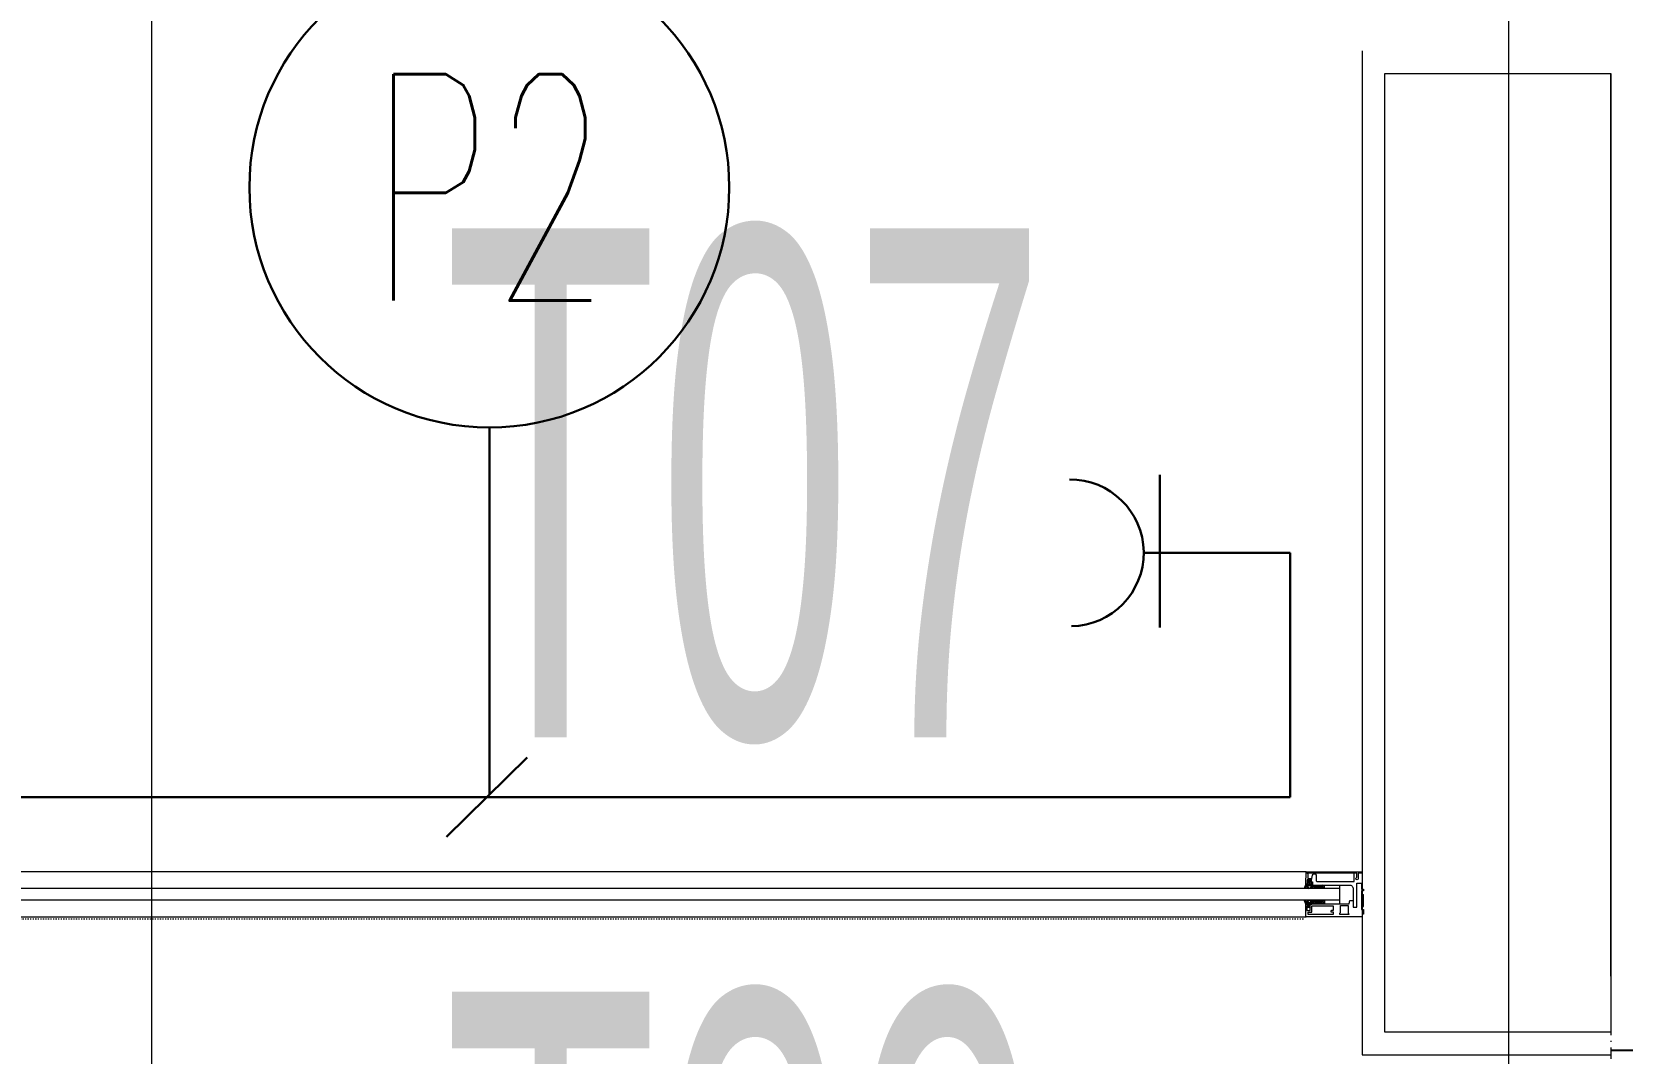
# Model space of a CAD drawing. Extents: x -9058 to 11890, y 0 to 6516.
# Drawn here: x 9715.4 to 9856.1, y 2309.3 to 2399.6 of the extents above; entities that cross this region are included whole.
import ezdxf
from ezdxf.enums import TextEntityAlignment as Align

# ---------------------------------------------------------------- set-up
doc = ezdxf.new("R2010")
doc.units = 0
doc.header["$MEASUREMENT"] = 0
for name, pattern in [('DASHDOT', [1, 0.5, -0.25, 0, -0.25]), ('DOT2', [0.125, 0, -0.125]), ('HIDDEN', [0.375, 0.25, -0.125])]:
    doc.linetypes.add(name, pattern=pattern)
doc.layers.get('0').update_dxf_attribs({"color": 9, "lineweight": 9})
for name, color, linetype, lineweight in [('00', 9, 'Continuous', 9), ('06D', 9, 'Continuous', 9), ('10', 9, 'Continuous', 9), ('14', 9, 'Continuous', 9), ('15', 9, 'Continuous', 9), ('20', 9, 'DOT2', 9), ('21_mahal200', 9, 'Continuous', 9), ('21_mahal200 @ 20', 9, 'Continuous', 9), ('24', 9, 'DASHDOT', 9), ('E-KABLO', 7, 'Continuous', 30), ('E-LINYE', 7, 'Continuous', 30), ('E-PRİZ', 7, 'Continuous', 30), ('E-YAZI', 7, 'Continuous', 30)]:
    doc.layers.add(name, color=color, linetype=linetype, lineweight=lineweight)
doc.styles.add('Arial', font='arial.ttf', dxfattribs={"height": 2.5})
doc.styles.add('E-YAZI', font='txttw.shx')
doc.styles.add('MuuM_TEXT-STANDART', font='ARIALN.TTF')
pattern_1 = [(225, (-4013.78252, -7279.21108), (-0.0883883476, 0.0883883476), []), (135, (-4013.78252, -7279.21108), (0.0883883476, 0.0883883476), [])]

# ---------------------------------------------------------------- blocks, each defined once
blk = doc.blocks.new('*U809')
at = {"layer": '10'}
h = blk.add_hatch(dxfattribs=at)
h.set_pattern_fill('NET', color=256, angle=315, style=0)
h.set_pattern_definition(pattern_1)
h.paths.add_polyline_path([(-2.88, 4.51), (-2.88, 4.57), (-2.99, 4.61), (-3.03, 4.61), (-3.03, 4.58), (-3.16, 4.58), (-3.16, 4.87), (-3.03, 4.87), (-3.03, 4.84), (-2.88, 4.88), (-2.89, 4.97), (-2.52, 5.14), (-2.52, 5.03), (-2.56, 5.03), (-2.75, 4.87, -0.2599), (-2.52, 4.79), (-2.52, 4.55, -0.382682)])
h.paths.add_polyline_path([(-2.76, 4.75), (-2.76, 4.56, 2.16717)], flags=16)
h = blk.add_hatch(dxfattribs=at)
h.set_pattern_fill('NET', color=256, angle=315, style=0)
h.set_pattern_definition([(225, (-4017.50971, -7287.43021), (-0.0883883476, 0.0883883476), []), (135, (-4017.50971, -7287.43021), (0.0883883476, 0.0883883476), [])])
h.paths.add_polyline_path([(-2.83, 3.34), (-2.52, 3.34), (-2.52, 4.38), (-2.83, 4.38)])
h = blk.add_hatch(dxfattribs=at)
h.set_pattern_fill('NET', color=256, angle=315, style=0)
h.set_pattern_definition(pattern_1)
h.paths.add_polyline_path([(-1.11, 4.51), (-1.11, 4.57), (-1.01, 4.61), (-0.96, 4.61), (-0.96, 4.58), (-0.84, 4.58), (-0.83, 4.87), (-0.96, 4.87), (-0.96, 4.84), (-1.11, 4.88), (-1.1, 4.97), (-1.48, 5.14), (-1.48, 5.03), (-1.43, 5.03), (-1.24, 4.87, 0.2599), (-1.48, 4.79), (-1.48, 4.55, 0.382682)])
h.paths.add_polyline_path([(-1.24, 4.75), (-1.24, 4.56, -2.16717)], flags=16)
h = blk.add_hatch(dxfattribs=at)
h.set_pattern_fill('NET', color=256, angle=315, style=0)
h.set_pattern_definition([(225, (-4017.50971, -7280.92107), (-0.0883883476, 0.0883883476), []), (135, (-4017.50971, -7280.92107), (0.0883883476, 0.0883883476), [])])
h.paths.add_polyline_path([(-1.48, 3.34), (-1.18, 3.34), (-1.18, 4.38), (-1.48, 4.38)])
h = blk.add_hatch(dxfattribs=at)
h.set_pattern_fill('NET', color=256, angle=315, style=0)
h.set_pattern_definition([(225, (-4038.56212, -7284.97416), (-0.0883883476, 0.0883883476), []), (135, (-4038.56212, -7284.97416), (0.0883883476, 0.0883883476), [])])
h.paths.add_polyline_path([(-3.08, -0.11), (-2.01, -0.11), (-2.01, 0.07), (-3.08, 0.07)])
at = {"layer": '06D'}
for points in [[(-3.99, 673.03), (-3.99, 4.95)], [(0.01, 673.03), (0.01, 4.96)]]:
    blk.add_lwpolyline(points, dxfattribs=at)
at = {"layer": '10'}
for points in [[(-1.02, 0.07), (-1.55, 0.07), (-1.55, -0.11), (-1.68, -0.11), (-1.68, 0.07), (-3.33, 0.07), (-3.33, -0.11), (-3.76, -0.11), (-3.76, 0.01), (-4, 0.01), (-4, 4.98), (-2.88, 4.98), (-2.88, 4.87), (-3.06, 4.83), (-3.06, 4.88), (-3.43, 4.88), (-3.43, 4.6), (-2.88, 4.6), (-2.88, 4.45), (-2.83, 4.41), (-2.83, 1.16), (-2.54, 1.09), (-2.54, 0.79), (-3.14, 0.79), (-3.14, 0.47), (-1.02, 0.47)], [(-2.98, 1.92), (-2.98, 1.24), (-3.68, 1.24), (-3.72, 1.17), (-3.8, 1.17), (-3.8, 1.98), (-3.66, 1.98), (-3.6, 1.92)]]:
    blk.add_lwpolyline(points, close=True, dxfattribs=at)
for points in [[(-3.56, 2.72), (-3.56, 2.56), (-3.8, 2.56), (-3.8, 4.76), (-3.57, 4.76), (-3.57, 4.46), (-3.03, 4.46), (-3.03, 2.56)], [(-3.16, 4.6), (-3.16, 4.87)], [(-2.88, 4.98), (-2.52, 5.14)], [(-2.83, 4.38), (-2.83, 4.38), (-2.5, 4.38)], [(-2.75, 4.87), (-2.56, 5.03), (-2.52, 5.03)], [(-0.89, 4.41), (-0.89, 4.38), (-1.5, 4.38)], [(-1.1, 4.97), (-1.48, 5.14)], [(-1.24, 4.87), (-1.43, 5.03), (-1.48, 5.03)], [(-0.15, 4.81), (-0.6, 4.81), (-0.6, 4.5), (-0.89, 4.5), (-0.89, 4.41), (-1.11, 4.51), (-1.11, 4.57), (-1.01, 4.61), (-0.96, 4.61), (-0.96, 4.58), (-0.71, 4.58), (-0.71, 4.87), (-0.96, 4.87), (-0.96, 4.84), (-1.11, 4.88), (-1.1, 4.97), (0, 4.96), (0, 0)], [(-0.84, 4.58), (-0.83, 4.87)], [(-2.5, 3.34), (-2.83, 3.34)], [(-1.5, 3.34), (-1.18, 3.34)], [(-2.83, 1.97), (-1.18, 1.97)], [(-3.08, 0.07), (-3.08, -0.11), (-2.01, -0.11)], [(-2.01, 0.07), (-2.01, -0.11)]]:
    blk.add_lwpolyline(points, dxfattribs=at)
for points in [[(-2.76, 4.56), (-2.76, 4.75, -1)], [(-1.18, 4.38), (-1.18, 1.12, -0.414214), (-1.51, 0.79), (-2.54, 0.79)], [(-1.24, 4.56), (-1.24, 4.75, 1)], [(-0.89, 4.5), (-0.31, 4.38, -0.833203), (-0.32, 4.07, -0.447088)], [(-0.5, 0.46), (-0.14, 0.46), (-0.14, 4.78), (-0.11, 4.78, 0.561743), (-0.1, 4.86, 0.595966), (-0.15, 4.81, -2.204878)], [(-0.32, 4.07), (-0.77, 4.07, 0.414214), (-0.87, 3.96), (-0.87, 0.71), (-0.14, 0.71)], [(-3.03, 2.56), (-3.44, 2.56), (-3.44, 2.72, 1), (-3.56, 2.72, -1)], [(0, 0), (-0.14, 0), (-0.14, 0.34), (-0.62, 0.34, -1), (-0.62, 0.55)], [(-0.62, 0.55, -0.305404), (-0.5, 0.46, -5.773092)]]:
    blk.add_lwpolyline(points, format="xyb", dxfattribs=at)
for centre, radius, start, end in [((-2.72, 4.73), 0.273, 233.5711, 324.0262), ((-2.68, 4.66), 0.125, 229.5402, 130.4598), ((-2.7, 4.62), 0.253, 35.8742, 101.3324), ((-1.29, 4.62), 0.253, 78.6676, 144.1258), ((-1.28, 4.73), 0.273, 215.9738, 306.4289), ((-1.32, 4.66), 0.125, 49.5402, 310.4598)]:
    blk.add_arc(centre, radius, start, end, dxfattribs=at)
at = {"layer": '15'}
for points in [[(-2.5, 676.03), (-2.5, 1.96)], [(-1.5, 1.96), (-1.5, 676.03)]]:
    blk.add_lwpolyline(points, dxfattribs=at)
blk = doc.blocks.new('0a_roomno2')
for points in [[(18, -5), (18, -16)], [(24, -5), (24, -16)]]:
    blk.add_lwpolyline(points)
at = {"style": 'Arial'}
blk.add_attdef('ODANO', (0, 1.505), '', height=3, dxfattribs=at)
blk.add_attdef('MEKANADI', text='', height=3, dxfattribs=at).set_placement((0.525, -4.75), align=Align.BOTTOM_LEFT)
at = {"style": 'MuuM_TEXT-STANDART', "width": 0.6}
for tag, p in [('YER01', (15, -7)), ('TAVAN01', (20.625, -7)), ('DUVAR01', (26.25, -7)), ('YER02', (15, -10.375)), ('TAVAN02', (20.625, -10.375)), ('DUVAR02', (26.25, -10.375)), ('YER03', (15, -13.75)), ('TAVAN03', (20.625, -13.75)), ('DUVAR03', (26.25, -13.75))]:
    blk.add_attdef(tag, text='', height=2.25, dxfattribs=at).set_placement(p, align=Align.MIDDLE_CENTER)
at = {"style": 'MuuM_TEXT-STANDART'}
blk.add_attdef('M2', text='', height=2.25, dxfattribs=at).set_placement((1.3231, -7.8046), align=Align.MIDDLE_LEFT)
at = {"style": 'MuuM_TEXT-STANDART', "width": 0.6}
blk.add_attdef('TEMIZTAVANYUKSEKLIGI', text='', height=2.25, dxfattribs=at).set_placement((2.7, -13.1619), align=Align.MIDDLE_LEFT)
blk = doc.blocks.new('*U1289')
at = {"layer": '21_mahal200 @ 20'}
ref = blk.add_blockref('0a_roomno2', (9366, 2562.2), dxfattribs=dict(at, xscale=20, yscale=20, zscale=20))
ref.add_attrib('TAVAN02', 'T07', dxfattribs={"layer": '0', "height": 45, "style": 'MuuM_TEXT-STANDART', "width": 0.6}).set_placement((9778.5, 2359.7), align=Align.MIDDLE_CENTER)
ref.add_attrib('TAVAN03', 'T09', dxfattribs={"layer": '0', "height": 45, "style": 'MuuM_TEXT-STANDART', "width": 0.6}).set_placement((9778.5, 2292.2), align=Align.MIDDLE_CENTER)
blk = doc.blocks.new('100_PRİZ')
at = {"layer": 'E-PRİZ', "color": 4}
for p, q in [((0, 2.4), (0, 0)), ((-1.223, 2.136), (1.279, 2.136))]:
    blk.add_line(p, q, dxfattribs=at)
blk.add_arc((0, 3.6), 1.2, 180.7551, 0.7551, dxfattribs=at)

msp = doc.modelspace()

# ---------------------------------------------------------------- linework, layer by layer
at = {"layer": '00'}
msp.add_lwpolyline([(9855.06, 2395.87), (9855.06, 2311.12), (9835.06, 2311.12), (9835.06, 2395.87)], close=True, dxfattribs=at)
at = {"layer": '06D'}
msp.add_lwpolyline([(9855.06, 2316.08), (9855.06, 2395.87)], dxfattribs=at)
at = {"layer": '10', "const_width": 0.2}
msp.add_lwpolyline([(9855.06, 2309.53), (9855.06, 2309.53), (9875.06, 2309.53), (9877.06, 2309.53), (9877.06, 2319.53), (9870.36, 2319.53), (9870.36, 2324.02)], dxfattribs=at)
at = {"layer": '14'}
msp.add_lwpolyline([(9833.06, 2397.87), (9833.06, 2309.12), (9855.06, 2309.12)], dxfattribs=at)
at = {"layer": '20'}
msp.add_lwpolyline([(9827.86, 2321.12), (7716.92, 2321.12)], dxfattribs=at)
at = {"layer": '24', "ltscale": 2}
msp.add_lwpolyline([(9855.06, 2395.87), (9855.06, 203.37), (9755.06, 203.37), (9755.06, 160.84)], dxfattribs=at)
at = {"layer": 'E-KABLO', "color": 7, "linetype": 'Continuous'}
msp.add_circle((9755.87, 2385.8), 21.22, dxfattribs=at)
at = {"layer": 'E-LINYE', "color": 7, "linetype": 'Continuous'}
for p, q in [((9755.87, 2364.57), (9755.87, 2332.13)), ((9759.2, 2335.41), (9752.09, 2328.39))]:
    msp.add_line(p, q, dxfattribs=at)
at = {"layer": 'E-YAZI', "color": 6}
for p, q in [((9826.7, 2331.9), (9826.7, 2353.5)), ((9328.48, 2331.9), (9826.7, 2331.9))]:
    msp.add_line(p, q, dxfattribs=at)

# ---------------------------------------------------------------- block references
at = {"layer": '10', "rotation": 90}
msp.add_blockref('*U809', (9833.06, 2325.32), dxfattribs=at)
at = {"layer": '21_mahal200', "color": 6, "linetype": 'HIDDEN'}
msp.add_blockref('*U1289', (0, 0), dxfattribs=at)
at = {"layer": 'E-PRİZ', "xscale": 5.399999999999999, "yscale": 5.399999999999999, "zscale": 5.399999999999999, "rotation": 89.99999999999993}
msp.add_blockref('100_PRİZ', (9826.7, 2353.5), dxfattribs=at)

# ---------------------------------------------------------------- texts
at = {"layer": 'E-KABLO', "color": 3, "linetype": 'Continuous', "style": 'E-YAZI', "width": 0.6}
msp.add_text('P2', height=20, dxfattribs=at).set_placement((9755.87, 2385.8), align=Align.MIDDLE_CENTER)

doc.saveas('drawing.dxf')
